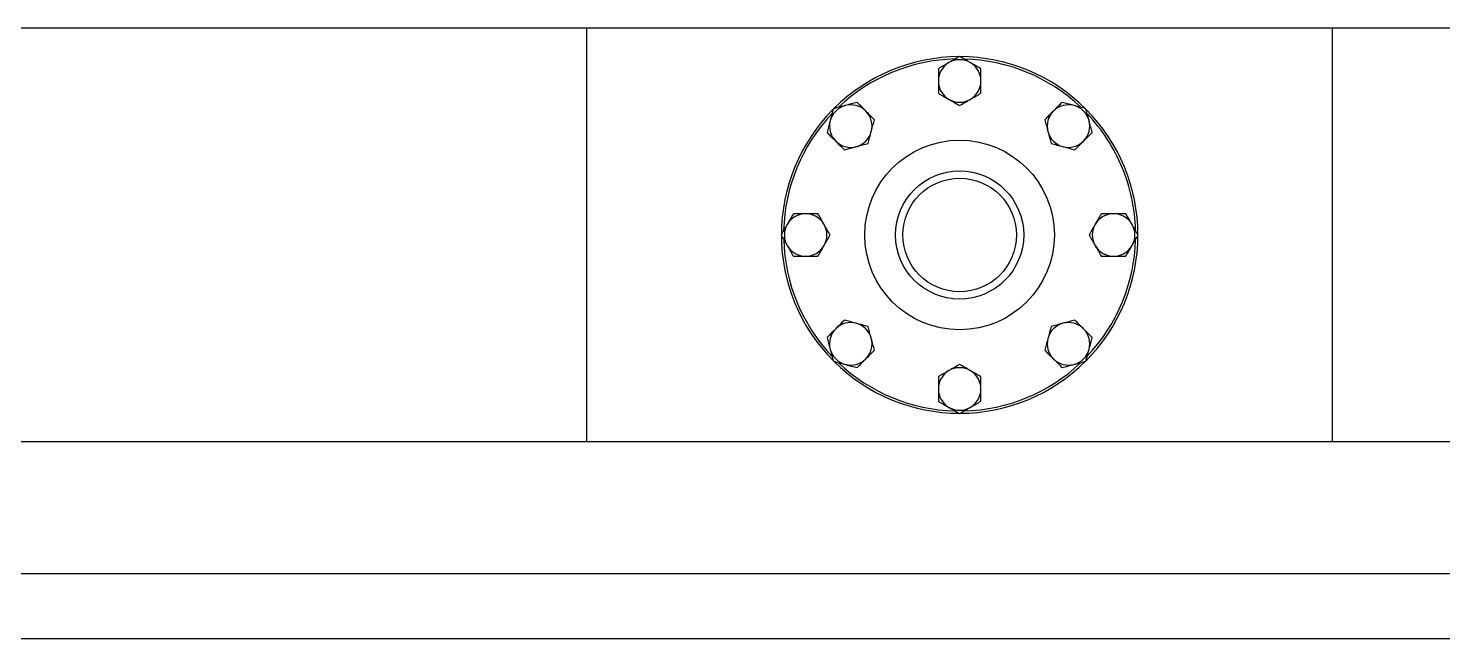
# Model space of a CAD drawing. Header units: inches. Extents: x 0.9 to 37.1, y -8.4 to 11.7.
# Drawn here: x 9.6791 to 10.1336, y 7.2959 to 7.4921 of the extents above; entities that cross this region are included whole.
import ezdxf

# ---------------------------------------------------------------- set-up
doc = ezdxf.new("R2010")
doc.units = ezdxf.units.IN
doc.header["$MEASUREMENT"] = 0

msp = doc.modelspace()

# ---------------------------------------------------------------- linework, layer by layer
at = {"color": 7, "linetype": 'Continuous', "lineweight": 25}
for p, q in [((9.858616356486879, 7.492065021404454), (9.633616356486879, 7.492065021404454)), ((10.09819968982021, 7.492065021404431), (9.858616356486879, 7.492065021404431)), ((9.858616356486879, 7.425658771404454), (9.858616356486879, 7.492065021404454)), ((9.858616356486879, 7.359252521404431), (9.858616356486879, 7.492065021404431)), ((10.19377260648688, 7.492065021404442), (10.09819968982021, 7.492065021404445)), ((10.09819968982021, 7.359252521404431), (10.09819968982021, 7.492065021404431)), ((9.858616356486879, 7.359252521404454), (9.858616356486879, 7.425658771404454)), ((9.633616356486879, 7.359252521404454), (9.858616356486879, 7.359252521404454)), ((9.858616356486879, 7.359252521404431), (10.09819968982021, 7.359252521404431)), ((10.09819968982021, 7.359252521404444), (10.19377260648688, 7.359252521404443)), ((10.16378604286049, 7.316775897388684), (8.86907167011327, 7.316775897388684)), ((10.15861635648688, 7.29594256405535), (8.874241356486884, 7.29594256405535))]:
    msp.add_line(p, q, dxfattribs=at)
for radius in [0.03046874999999966, 0.02058187053800041, 0.01822916666666523]:
    msp.add_circle((9.978408023153547, 7.425658771404431), radius, dxfattribs=at)
for centre, radius, start, end in [((9.978408023153547, 7.425658771404431), 0.05729166666666732, 90.23318464295991, 134.7394185400009), ((9.978408023153547, 7.425658771404431), 0.05656167979002667, 91.47562554522406, 133.4596596863277), ((9.978408023153547, 7.475137938071096), 0.006833333333333953, 60.00000000000129, 120.0000000000116), ((9.978408023153547, 7.425658771404431), 0.05729166666666675, 45.18830144895448, 89.74936010981259), ((9.978408023153547, 7.425658771404431), 0.0565616797900264, 46.52268397941067, 88.42044468870465), ((9.978408023153547, 7.475137938071096), 0.006833333333334579, 120.0000000000116, 180), ((9.978408023153547, 7.475137938071096), 0.006833333333333065, 0, 60.00000000000129), ((9.978408023153547, 7.475137938071096), 0.006833333333334579, 180, 239.9999999999891), ((9.978408023153547, 7.475137938071096), 0.006833333333333065, 299.9999999999995, 0), ((9.978408023153547, 7.475137938071096), 0.006833333333333953, 239.9999999999891, 299.9999999999995), ((9.978408023153547, 7.425658771404431), 0.05729166666666769, 135.2571816672288, 179.7535383308726), ((9.978408023153547, 7.425658771404431), 0.05656167979002737, 136.5477547677139, 178.5505347795086), ((9.943420968876085, 7.46064582568189), 0.006833333333332834, 104.9999999999921, 164.9999999999969), ((9.943420968876085, 7.46064582568189), 0.006833333333335095, 44.99999999998428, 104.9999999999921), ((9.943420968876085, 7.46064582568189), 0.006833333333335095, 345.0000000000053, 44.99999999998428), ((10.013395077431, 7.46064582568189), 0.00683333333333478, 135.0000000000052, 194.9999999999962), ((10.013395077431, 7.46064582568189), 0.006833333333333839, 75.00000000000891, 135.0000000000052), ((10.013395077431, 7.46064582568189), 0.006833333333333262, 15.00000000000317, 75.00000000000891), ((9.978408023153547, 7.425658771404431), 0.05729166666666599, 0.148107606698369, 44.78589844930206), ((9.978408023153547, 7.425658771404431), 0.05656167979002524, 22.50000000001959, 43.42421540811495), ((9.943420968876085, 7.46064582568189), 0.006833333333332897, 164.9999999999969, 225.0000000000087), ((9.943420968876085, 7.46064582568189), 0.00683333333333478, 285.0000000000207, 345.0000000000053), ((10.013395077431, 7.46064582568189), 0.00683333333333478, 194.9999999999962, 254.9999999999953), ((10.013395077431, 7.46064582568189), 0.006833333333332269, 314.9999999999982, 15.00000000000317), ((9.943420968876085, 7.46064582568189), 0.006833333333334183, 225.0000000000087, 285.0000000000207), ((10.013395077431, 7.46064582568189), 0.006833333333333722, 254.9999999999953, 314.9999999999982), ((9.978408023153547, 7.425658771404431), 0.0565616797900256, 1.554508334773124, 22.50000000001959), ((9.92892885648688, 7.425658771404431), 0.00683333333333345, 90, 150.0000000000031), ((9.92892885648688, 7.425658771404431), 0.006833333333332803, 30.00000000000436, 90), ((10.02788718982021, 7.425658771404432), 0.006833333333333247, 90, 149.9999999999957), ((10.02788718982021, 7.425658771404432), 0.006833333333333672, 30.00000000000012, 90), ((9.92892885648688, 7.425658771404431), 0.006833333333333672, 150.0000000000031, 210.0000000000009), ((9.92892885648688, 7.425658771404431), 0.006833333333332133, 329.9999999999932, 30.00000000000436), ((10.02788718982021, 7.425658771404432), 0.006833333333331911, 149.9999999999957, 210.000000000005), ((10.02788718982021, 7.425658771404432), 0.006833333333333672, 330.0000000000039, 30.00000000000012), ((9.978408023153547, 7.425658771404431), 0.05729166666666862, 180.258144651846, 224.7894617272967), ((9.978408023153547, 7.425658771404431), 0.05656167979002698, 181.5816413912902, 223.4672577050276), ((9.978408023153547, 7.425658771404431), 0.05729166666666617, 315.162380361818, 359.8553289600194), ((9.978408023153547, 7.425658771404431), 0.05656167979002483, 316.4494652204917, 358.4677235533311), ((9.92892885648688, 7.425658771404431), 0.006833333333334135, 210.0000000000009, 270.0000000000008), ((9.92892885648688, 7.425658771404431), 0.006833333333334135, 270.0000000000008, 329.9999999999932), ((10.02788718982021, 7.425658771404432), 0.006833333333333247, 210.000000000005, 270.0000000000008), ((10.02788718982021, 7.425658771404432), 0.00683333333333345, 270.0000000000008, 330.0000000000039), ((9.943420968876088, 7.390671717126972), 0.006833333333334894, 135.000000000008, 194.9999999999998), ((9.943420968876088, 7.390671717126972), 0.006833333333333525, 75.0000000000069, 135.000000000008), ((9.943420968876088, 7.390671717126972), 0.006833333333332405, 15.00000000000317, 75.0000000000069), ((10.013395077431, 7.390671717126973), 0.006833333333333722, 105.0000000000055, 165.0000000000007), ((10.013395077431, 7.390671717126973), 0.006833333333333722, 45.00000000000271, 105.0000000000055), ((10.013395077431, 7.390671717126973), 0.006833333333333064, 345.0000000000015, 45.00000000000271), ((9.943420968876088, 7.390671717126972), 0.006833333333332897, 314.999999999993, 15.00000000000317), ((10.013395077431, 7.390671717126973), 0.006833333333334153, 165.0000000000007, 224.9999999999981), ((9.943420968876088, 7.390671717126972), 0.006833333333334894, 194.9999999999998, 254.9999999999809), ((10.013395077431, 7.390671717126973), 0.006833333333333262, 284.9999999999919, 345.0000000000015), ((9.978408023153547, 7.425658771404431), 0.0572916666666686, 225.2336657744041, 269.8451703797112), ((9.978408023153547, 7.425658771404431), 0.05656167979002721, 226.571765304214, 268.421048410637), ((9.943420968876088, 7.390671717126972), 0.006833333333334183, 254.9999999999809, 314.999999999993), ((9.978408023153547, 7.376179604737766), 0.006833333333334579, 120.0000000000135, 180), ((9.978408023153547, 7.376179604737766), 0.006833333333333569, 59.99999999999942, 120.0000000000135), ((9.978408023153547, 7.425658771404431), 0.0572916666666667, 270.1810350008367, 314.8111845715183), ((9.978408023153547, 7.425658771404431), 0.05656167979002598, 271.5116439316604, 313.4232735478624), ((9.978408023153547, 7.376179604737766), 0.006833333333332803, 0, 59.99999999999942), ((10.013395077431, 7.390671717126973), 0.006833333333334153, 224.9999999999981, 284.9999999999919), ((9.978408023153547, 7.376179604737766), 0.006833333333334579, 180, 239.9999999999891), ((9.978408023153547, 7.376179604737766), 0.006833333333333065, 299.9999999999995, 0), ((9.978408023153547, 7.376179604737766), 0.006833333333333953, 239.9999999999891, 299.9999999999995)]:
    msp.add_arc(centre, radius, start, end, dxfattribs=at)
for points, knots in [([(9.978408023153547, 7.483028391750022), (9.977853141466383, 7.482708030658571), (9.976733204502878, 7.482061434751215), (9.9755754781159, 7.481393021110046), (9.974991356486878, 7.48105577833029)], [0, 0, 0, 0, 0.4954579634770072, 1, 1, 1, 1]), ([(9.981824689820213, 7.48105577833029), (9.98174368567719, 7.481102546094071), (9.981130377732256, 7.481456639601173), (9.979974034810203, 7.482124254498496), (9.978933206091233, 7.482725177239574), (9.978408023153547, 7.483028391750022)], [0, 0, 0, 0, 0.0701057182032471, 0.5307925293049188, 1, 1, 1, 1]), ([(9.974991356486878, 7.48105577833029), (9.974910352343855, 7.481009010566511), (9.974297044398922, 7.480654917059408), (9.973140701476868, 7.479987302162085), (9.972099872757902, 7.479386379421008), (9.971574689820212, 7.479083164910559)], [0, 0, 0, 0, 0.07010571820324711, 0.5307925293049175, 1, 1, 1, 1]), ([(9.971574689820212, 7.479083164910559), (9.971574689820212, 7.478591929734122), (9.971574689820212, 7.477604816438305), (9.971574689820212, 7.476278630791726), (9.971574689820212, 7.475451888412024), (9.971574689820212, 7.475137938071096)], [0, 0, 0, 0, 0.3805934879738661, 0.7647841813874847, 1, 1, 1, 1]), ([(9.985241356486878, 7.479083164910559), (9.984686474799718, 7.47940352600201), (9.98356653783621, 7.480050121909366), (9.982408811449234, 7.480718535550535), (9.981824689820213, 7.48105577833029)], [0, 0, 0, 0, 0.4954579634770084, 1, 1, 1, 1]), ([(9.985241356486878, 7.475137938071096), (9.985241356486878, 7.475451888406663), (9.985241356486878, 7.476273374295602), (9.985241356486878, 7.477599616803872), (9.985241356486878, 7.478586806886467), (9.985241356486878, 7.479083164910559)], [0, 0, 0, 0, 0.2352153999993363, 0.6154671935981791, 1, 1, 1, 1]), ([(9.971574689820212, 7.475137938071096), (9.971574689820212, 7.474617961196195), (9.971574689820212, 7.47357023300618), (9.971574689820212, 7.472255491137505), (9.971574689820212, 7.471469760502647), (9.971574689820212, 7.471192711231635)], [0, 0, 0, 0, 0.3894480145147163, 0.7847188654868438, 1, 1, 1, 1]), ([(9.985241356486878, 7.471192711231635), (9.985241356486878, 7.471469761521861), (9.98524135648688, 7.472248439009689), (9.985241356486878, 7.473562892642368), (9.985241356486878, 7.474610635094527), (9.985241356486878, 7.475137938071096)], [0, 0, 0, 0, 0.2152816572951844, 0.6050705810156057, 1, 1, 1, 1]), ([(9.945463168562693, 7.468267418671501), (9.944844278458751, 7.468101587567946), (9.943595151086576, 7.467766884897328), (9.942303875089276, 7.467420888536647), (9.941652372067885, 7.467246318828199)], [0, 0, 0, 0, 0.4954579634770035, 1, 1, 1, 1]), ([(9.948252865214195, 7.465477722019997), (9.94803086880296, 7.465699718431233), (9.94744999056024, 7.46628059667395), (9.946512195489149, 7.467218391745045), (9.945814146687423, 7.467916440546769), (9.945463168562693, 7.468267418671501)], [0, 0, 0, 0, 0.2352153999993319, 0.6154671935981828, 1, 1, 1, 1]), ([(9.971574689820212, 7.471192711231635), (9.972129571507374, 7.470872350140183), (9.973249508470879, 7.470225754232828), (9.974407234857855, 7.469557340591659), (9.974991356486878, 7.469220097811903)], [0, 0, 0, 0, 0.4954579634770059, 1, 1, 1, 1]), ([(9.974991356486878, 7.469220097811903), (9.9750723606299, 7.469173330048124), (9.975685668574833, 7.46881923654102), (9.976842011496887, 7.468151621643697), (9.977882840215857, 7.46755069890262), (9.978408023153547, 7.467247484392173)], [0, 0, 0, 0, 0.07010571820324794, 0.5307925293049183, 1, 1, 1, 1]), ([(9.978408023153547, 7.467247484392173), (9.978962904840706, 7.467567845483623), (9.980082841804212, 7.468214441390979), (9.98124056819119, 7.468882855032149), (9.981824689820213, 7.469220097811903)], [0, 0, 0, 0, 0.4954579634770072, 1, 1, 1, 1]), ([(9.981824689820213, 7.469220097811903), (9.981905693963235, 7.469266865575683), (9.982519001908168, 7.469620959082786), (9.983675344830221, 7.47028857398011), (9.98471617354919, 7.470889496721187), (9.985241356486878, 7.471192711231635)], [0, 0, 0, 0, 0.07010571820324665, 0.5307925293049185, 1, 1, 1, 1]), ([(10.0113528777444, 7.468267418671502), (10.01100552201998, 7.467920062947085), (10.01030752751471, 7.467222068441814), (10.0093697726509, 7.466284313578005), (10.00878517750792, 7.465699718435024), (10.0085631810929, 7.465477722019998)], [0, 0, 0, 0, 0.380593487973874, 0.7647841813874837, 1, 1, 1, 1]), ([(10.0151636742392, 7.467246318828199), (10.01507332585746, 7.467270527604125), (10.01438926973059, 7.467453819890896), (10.01309953678791, 7.467799402791339), (10.01193864319749, 7.46811046329139), (10.0113528777444, 7.468267418671502)], [0, 0, 0, 0, 0.07010571820325394, 0.5307925293049163, 1, 1, 1, 1]), ([(9.937841575573081, 7.466225218984896), (9.937675744469525, 7.465606328880955), (9.937341041798907, 7.464357201508779), (9.936995045438225, 7.463065925511481), (9.936820475729778, 7.46241442249009)], [0, 0, 0, 0, 0.4954579634770105, 1, 1, 1, 1]), ([(9.941652372067885, 7.467246318828199), (9.941562023686142, 7.467222110052273), (9.940877967559276, 7.467038817765501), (9.939588234616597, 7.466693234865058), (9.938427341026175, 7.466382174365007), (9.937841575573081, 7.466225218984896)], [0, 0, 0, 0, 0.0701057182032323, 0.5307925293049177, 1, 1, 1, 1]), ([(9.951042561865696, 7.462688025368495), (9.950846657726748, 7.462883929507444), (9.950296049594748, 7.463434537639444), (9.949366590517526, 7.464363996716667), (9.948625724724668, 7.465104862509525), (9.948252865214195, 7.465477722019997)], [0, 0, 0, 0, 0.2152816572951819, 0.6050705810156066, 1, 1, 1, 1]), ([(10.0085631810929, 7.465477722019998), (10.00819550191859, 7.465110042845695), (10.00745464621059, 7.464369187137695), (10.00652498331974, 7.463439524246844), (10.00596938785965, 7.46288392878675), (10.00577348444139, 7.462688025368496)], [0, 0, 0, 0, 0.3894480145147268, 0.7847188654868472, 0.9999999999999999, 0.9999999999999999, 0.9999999999999999, 0.9999999999999999]), ([(10.01897447073401, 7.466225218984897), (10.01835558063007, 7.466391050088451), (10.01710645325789, 7.46672575275907), (10.0158151772606, 7.467071749119752), (10.0151636742392, 7.467246318828199)], [0, 0, 0, 0, 0.4954579634770021, 1, 1, 1, 1]), ([(10.01999557057731, 7.462414422490091), (10.01997136180139, 7.462504770871837), (10.01978806951461, 7.463188826998701), (10.01944248661417, 7.46447855994138), (10.01913142611412, 7.465639453531802), (10.01897447073401, 7.466225218984897)], [0, 0, 0, 0, 0.0701057182032446, 0.5307925293049207, 1, 1, 1, 1]), ([(9.936820475729778, 7.46241442249009), (9.93679626695385, 7.462324074108345), (9.93661297466708, 7.46164001798148), (9.936267391766638, 7.460350285038801), (9.935956331266587, 7.45918939144838), (9.935799375886475, 7.458603625995285)], [0, 0, 0, 0, 0.07010571820324903, 0.5307925293049187, 1, 1, 1, 1]), ([(9.949000362179092, 7.455066432378883), (9.949166193282649, 7.455685322482825), (9.949500895953264, 7.456934449855), (9.949846892313948, 7.458225725852299), (9.950021462022395, 7.458877228873689)], [0, 0, 0, 0, 0.4954579634770099, 1, 1, 1, 1]), ([(9.950021462022395, 7.458877228873689), (9.950045670798321, 7.458967577255434), (9.950228963085092, 7.459651633382299), (9.950574545985534, 7.460941366324978), (9.950885606485587, 7.462102259915399), (9.951042561865696, 7.462688025368495)], [0, 0, 0, 0, 0.07010571820324797, 0.5307925293049188, 1, 1, 1, 1]), ([(10.00577348444139, 7.462688025368496), (10.00593931554495, 7.462069135264555), (10.00627401821557, 7.46082000789238), (10.00662001457625, 7.45952873189508), (10.00679458428469, 7.45887722887369)], [0, 0, 0, 0, 0.4954579634770071, 1, 1, 1, 1]), ([(10.00679458428469, 7.45887722887369), (10.00681879306062, 7.458786880491944), (10.00700208534739, 7.45810282436508), (10.00734766824784, 7.456813091422401), (10.00765872874789, 7.45565219783198), (10.007815684128, 7.455066432378884)], [0, 0, 0, 0, 0.07010571820324474, 0.5307925293049195, 1, 1, 1, 1]), ([(10.02101667042061, 7.458603625995286), (10.02085083931706, 7.459222516099227), (10.02051613664644, 7.460471643471402), (10.02017014028576, 7.461762919468701), (10.01999557057731, 7.462414422490091)], [0, 0, 0, 0, 0.4954579634770083, 1, 1, 1, 1]), ([(9.935799375886475, 7.458603625995285), (9.936146731610892, 7.458256270270869), (9.936844726116163, 7.457558275765598), (9.93778248097997, 7.456620520901788), (9.938367076122955, 7.456035925758807), (9.938589072537978, 7.455813929343782)], [0, 0, 0, 0, 0.3805934879738745, 0.7647841813874827, 1, 1, 1, 1]), ([(9.938589072537978, 7.455813929343782), (9.938956751712283, 7.455446250169478), (9.939697607420282, 7.454705394461479), (9.940627270311131, 7.453775731570628), (9.941182865771225, 7.453220136110534), (9.94137876918948, 7.453024232692279)], [0, 0, 0, 0, 0.3894480145147207, 0.7847188654868351, 1, 1, 1, 1]), ([(9.945189565684288, 7.454045332535581), (9.945279914066031, 7.454069541311507), (9.945963970192897, 7.454252833598279), (9.947253703135576, 7.454598416498721), (9.948414596725996, 7.454909476998773), (9.949000362179092, 7.455066432378883)], [0, 0, 0, 0, 0.07010571820323189, 0.5307925293049162, 1, 1, 1, 1]), ([(10.007815684128, 7.455066432378884), (10.00843457423194, 7.454900601275329), (10.00968370160411, 7.454565898604711), (10.01097497760141, 7.45421990224403), (10.0116264806228, 7.454045332535582)], [0, 0, 0, 0, 0.4954579634770031, 1, 1, 1, 1]), ([(10.01543727711761, 7.453024232692279), (10.01563318125656, 7.453220136831228), (10.01618378938856, 7.453770744963229), (10.01711324846578, 7.454700204040451), (10.01785411425864, 7.455441069833311), (10.01822697376911, 7.455813929343783)], [0, 0, 0, 0, 0.2152816572951808, 0.6050705810156065, 1, 1, 1, 1]), ([(10.01822697376911, 7.455813929343783), (10.01844897018035, 7.456035925755018), (10.01902984842306, 7.456616803997735), (10.01996764349416, 7.45755459906883), (10.02066569229588, 7.458252647870554), (10.02101667042061, 7.458603625995286)], [0, 0, 0, 0, 0.2352153999993352, 0.615467193598177, 1, 1, 1, 1]), ([(9.94137876918948, 7.453024232692279), (9.941997659293422, 7.453190063795834), (9.943246786665597, 7.453524766466451), (9.944538062662897, 7.453870762827133), (9.945189565684288, 7.454045332535581)], [0, 0, 0, 0, 0.4954579634770017, 1, 1, 1, 1]), ([(10.0116264806228, 7.454045332535582), (10.01171682900455, 7.454021123759656), (10.01240088513141, 7.453837831472885), (10.01369061807409, 7.453492248572442), (10.01485151166451, 7.45318118807239), (10.01543727711761, 7.453024232692279)], [0, 0, 0, 0, 0.07010571820325426, 0.5307925293049175, 1, 1, 1, 1]), ([(9.924983629647418, 7.432492104737764), (9.924663268555966, 7.431937223050603), (9.92401667264861, 7.430817286087097), (9.92334825900744, 7.42965955970012), (9.923011016227687, 7.429075438071098)], [0, 0, 0, 0, 0.4954579634770042, 1, 1, 1, 1]), ([(9.92892885648688, 7.432492104737764), (9.928614906151314, 7.432492104737764), (9.927793420262374, 7.432492104737764), (9.926467177754105, 7.432492104737764), (9.92547998767151, 7.432492104737764), (9.924983629647418, 7.432492104737764)], [0, 0, 0, 0, 0.235215399999334, 0.6154671935981663, 1, 1, 1, 1]), ([(9.932874083326343, 7.432492104737764), (9.932597033036116, 7.432492104737764), (9.931818355548288, 7.432492104737764), (9.930503901915609, 7.432492104737764), (9.929456159463449, 7.432492104737764), (9.92892885648688, 7.432492104737764)], [0, 0, 0, 0, 0.2152816572951772, 0.6050705810156155, 1, 1, 1, 1]), ([(9.934846696746073, 7.429075438071098), (9.934799928982294, 7.42915644221412), (9.93444583547519, 7.429769750159053), (9.933778220577869, 7.430926093081107), (9.93317729783679, 7.431966921800075), (9.932874083326343, 7.432492104737764)], [0, 0, 0, 0, 0.07010571820324091, 0.53079252930491, 1, 1, 1, 1]), ([(10.02394196298075, 7.432492104737765), (10.0236216018893, 7.431937223050604), (10.02297500598194, 7.430817286087098), (10.02230659234077, 7.42965955970012), (10.02196934956102, 7.429075438071099)], [0, 0, 0, 0, 0.4954579634770075, 0.9999999999999999, 0.9999999999999999, 0.9999999999999999, 0.9999999999999999]), ([(10.02788718982021, 7.432492104737765), (10.02736721294531, 7.432492104737765), (10.02631948475529, 7.432492104737765), (10.02500474288662, 7.432492104737765), (10.02421901225176, 7.432492104737765), (10.02394196298075, 7.432492104737765)], [0, 0, 0, 0, 0.3894480145147208, 0.7847188654868514, 1, 1, 1, 1]), ([(10.03183241665967, 7.432492104737765), (10.03134118148323, 7.432492104737765), (10.03035406818742, 7.432492104737765), (10.02902788254084, 7.432492104737765), (10.02820114016114, 7.432492104737765), (10.02788718982021, 7.432492104737765)], [0, 0, 0, 0, 0.3805934879738623, 0.764784181387484, 1, 1, 1, 1]), ([(10.0338050300794, 7.429075438071099), (10.03375826231562, 7.429156442214122), (10.03340416880852, 7.429769750159054), (10.0327365539112, 7.430926093081108), (10.03213563117012, 7.431966921800077), (10.03183241665967, 7.432492104737765)], [0, 0, 0, 0, 0.070105718203241, 0.5307925293049198, 1, 1, 1, 1]), ([(9.923011016227687, 7.429075438071098), (9.922964248463906, 7.428994433928075), (9.922610154956804, 7.428381125983142), (9.92194254005948, 7.427224783061089), (9.921341617318404, 7.42618395434212), (9.921038402807955, 7.425658771404431)], [0, 0, 0, 0, 0.07010571820325491, 0.5307925293049227, 1, 1, 1, 1]), ([(9.936819310165804, 7.425658771404431), (9.936498949074354, 7.426213653091592), (9.935852353166998, 7.427333590055099), (9.935183939525828, 7.428491316442075), (9.934846696746073, 7.429075438071098)], [0, 0, 0, 0, 0.495457963477009, 1, 1, 1, 1]), ([(10.02196934956102, 7.429075438071099), (10.02192258179724, 7.428994433928075), (10.02156848829014, 7.428381125983142), (10.02090087339281, 7.427224783061089), (10.02029995065173, 7.426183954342121), (10.01999673614129, 7.425658771404432)], [0, 0, 0, 0, 0.07010571820324289, 0.5307925293049153, 1, 1, 1, 1]), ([(10.03577764349914, 7.425658771404432), (10.03545728240768, 7.426213653091594), (10.03481068650033, 7.427333590055099), (10.03414227285916, 7.428491316442076), (10.0338050300794, 7.429075438071099)], [0, 0, 0, 0, 0.4954579634770082, 1, 1, 1, 1]), ([(9.921038402807955, 7.425658771404431), (9.921358763899406, 7.42510388971727), (9.922005359806763, 7.423983952753764), (9.922673773447931, 7.422826226366786), (9.923011016227687, 7.422242104737764)], [0, 0, 0, 0, 0.4954579634770082, 1, 1, 1, 1]), ([(9.934846696746073, 7.422242104737764), (9.934893464509853, 7.422323108880788), (9.935247558016957, 7.42293641682572), (9.935915172914278, 7.424092759747774), (9.936516095655357, 7.425133588466743), (9.936819310165804, 7.425658771404431)], [0, 0, 0, 0, 0.07010571820324288, 0.5307925293049152, 1, 1, 1, 1]), ([(10.01999673614129, 7.425658771404432), (10.02031709723274, 7.425103889717271), (10.02096369314009, 7.423983952753765), (10.02163210678126, 7.422826226366787), (10.02196934956102, 7.422242104737766)], [0, 0, 0, 0, 0.495457963477009, 1, 1, 1, 1]), ([(10.0338050300794, 7.422242104737766), (10.03385179784319, 7.422323108880788), (10.03420589135029, 7.422936416825721), (10.03487350624761, 7.424092759747775), (10.03547442898869, 7.425133588466743), (10.03577764349914, 7.425658771404432)], [0, 0, 0, 0, 0.07010571820324431, 0.5307925293049174, 1, 1, 1, 1]), ([(9.923011016227687, 7.422242104737764), (9.923057783991464, 7.422161100594742), (9.92341187749857, 7.421547792649809), (9.924079492395892, 7.420391449727755), (9.924680415136969, 7.419350621008786), (9.924983629647418, 7.418825438071098)], [0, 0, 0, 0, 0.0701057182032409, 0.5307925293049089, 1, 1, 1, 1]), ([(9.924983629647418, 7.418825438071098), (9.925474864823855, 7.418825438071098), (9.926461978119672, 7.418825438071098), (9.92778816376625, 7.418825438071098), (9.928614906145953, 7.418825438071098), (9.92892885648688, 7.418825438071098)], [0, 0, 0, 0, 0.3805934879738709, 0.7647841813874788, 1, 1, 1, 1]), ([(9.92892885648688, 7.418825438071098), (9.929448833361782, 7.418825438071098), (9.930496561551795, 7.418825438071098), (9.931811303420472, 7.418825438071098), (9.93259703405533, 7.418825438071098), (9.932874083326343, 7.418825438071098)], [0, 0, 0, 0, 0.3894480145147123, 0.7847188654868341, 1, 1, 1, 1]), ([(9.932874083326343, 7.418825438071098), (9.933194444417794, 7.419380319758259), (9.933841040325149, 7.420500256721764), (9.934509453966317, 7.421657983108743), (9.934846696746073, 7.422242104737764)], [0, 0, 0, 0, 0.4954579634770076, 1, 1, 1, 1]), ([(10.02196934956102, 7.422242104737766), (10.0220161173248, 7.422161100594742), (10.0223702108319, 7.421547792649809), (10.02303782572922, 7.420391449727756), (10.0236387484703, 7.419350621008787), (10.02394196298075, 7.418825438071099)], [0, 0, 0, 0, 0.07010571820324102, 0.530792529304921, 1, 1, 1, 1]), ([(10.02394196298075, 7.418825438071099), (10.02421901327098, 7.418825438071099), (10.0249976907588, 7.418825438071099), (10.02631214439148, 7.418825438071099), (10.02735988684364, 7.418825438071099), (10.02788718982021, 7.418825438071099)], [0, 0, 0, 0, 0.2152816572951944, 0.6050705810156016, 1, 1, 1, 1]), ([(10.02788718982021, 7.418825438071099), (10.02820114015578, 7.418825438071099), (10.02902262604472, 7.418825438071099), (10.03034886855298, 7.418825438071099), (10.03133605863558, 7.418825438071099), (10.03183241665967, 7.418825438071099)], [0, 0, 0, 0, 0.2352153999993392, 0.6154671935981799, 1, 1, 1, 1]), ([(10.03183241665967, 7.418825438071099), (10.03215277775112, 7.419380319758259), (10.03279937365848, 7.420500256721766), (10.03346778729965, 7.421657983108743), (10.0338050300794, 7.422242104737766)], [0, 0, 0, 0, 0.4954579634770097, 1, 1, 1, 1]), ([(9.93858907253798, 7.39550361346508), (9.938367076126744, 7.395281617053845), (9.937786197884027, 7.394700738811128), (9.936848402812933, 7.393762943740033), (9.936150354011207, 7.393064894938309), (9.935799375886477, 7.392713916813578)], [0, 0, 0, 0, 0.235215399999336, 0.6154671935981769, 1, 1, 1, 1]), ([(9.94137876918948, 7.398293310116584), (9.941182865050534, 7.398097405977634), (9.940632256918532, 7.397546797845633), (9.93970279784131, 7.396617338768412), (9.938961932048452, 7.395876472975552), (9.93858907253798, 7.39550361346508)], [0, 0, 0, 0, 0.2152816572951812, 0.6050705810156067, 1, 1, 1, 1]), ([(9.945189565684288, 7.397272210273281), (9.945099217302541, 7.397296419049207), (9.944415161175678, 7.397479711335977), (9.943125428232998, 7.397825294236421), (9.941964534642576, 7.398136354736472), (9.94137876918948, 7.398293310116584)], [0, 0, 0, 0, 0.07010571820323216, 0.5307925293049172, 1, 1, 1, 1]), ([(9.949000362179092, 7.396251110429978), (9.948381472075152, 7.396416941533533), (9.947132344702977, 7.396751644204151), (9.945841068705677, 7.397097640564833), (9.945189565684288, 7.397272210273281)], [0, 0, 0, 0, 0.4954579634770031, 0.9999999999999999, 0.9999999999999999, 0.9999999999999999, 0.9999999999999999]), ([(9.950021462022395, 7.392440313935174), (9.949997253246469, 7.392530662316918), (9.949813960959698, 7.393214718443783), (9.949468378059256, 7.394504451386462), (9.949157317559205, 7.395665344976883), (9.949000362179092, 7.396251110429978)], [0, 0, 0, 0, 0.07010571820324475, 0.5307925293049136, 1, 1, 1, 1]), ([(10.007815684128, 7.396251110429979), (10.00764985302444, 7.395632220326037), (10.00731515035383, 7.394383092953863), (10.00696915399315, 7.393091816956565), (10.0067945842847, 7.392440313935174)], [0, 0, 0, 0, 0.4954579634770077, 1, 1, 1, 1]), ([(10.0116264806228, 7.397272210273282), (10.01153613224106, 7.397248001497355), (10.01085207611419, 7.397064709210585), (10.00956234317152, 7.396719126310142), (10.00840144958109, 7.39640806581009), (10.007815684128, 7.396251110429979)], [0, 0, 0, 0, 0.0701057182032541, 0.5307925293049162, 1, 1, 1, 1]), ([(10.01543727711761, 7.398293310116584), (10.01481838701367, 7.398127479013029), (10.01356925964149, 7.397792776342412), (10.01227798364419, 7.397446779981729), (10.0116264806228, 7.397272210273282)], [0, 0, 0, 0, 0.4954579634770018, 1, 1, 1, 1]), ([(10.01822697376911, 7.395503613465081), (10.01785929459481, 7.395871292639384), (10.01711843888681, 7.396612148347384), (10.01618877599596, 7.397541811238234), (10.01563318053586, 7.398097406698328), (10.01543727711761, 7.398293310116584)], [0, 0, 0, 0, 0.3894480145147106, 0.7847188654868468, 1, 1, 1, 1]), ([(10.02101667042061, 7.392713916813578), (10.0206693146962, 7.393061272537994), (10.01997132019093, 7.393759267043266), (10.01903356532712, 7.394697021907074), (10.01844897018414, 7.395281617050056), (10.01822697376911, 7.395503613465081)], [0, 0, 0, 0, 0.3805934879738687, 0.7647841813874878, 1, 1, 1, 1]), ([(9.935799375886477, 7.392713916813578), (9.93596520699003, 7.392095026709637), (9.936299909660649, 7.390845899337461), (9.93664590602133, 7.389554623340162), (9.936820475729778, 7.388903120318772)], [0, 0, 0, 0, 0.4954579634770089, 0.9999999999999999, 0.9999999999999999, 0.9999999999999999, 0.9999999999999999]), ([(9.951042561865698, 7.388629517440368), (9.950876730762143, 7.389248407544308), (9.950542028091526, 7.390497534916483), (9.950196031730844, 7.391788810913782), (9.950021462022395, 7.392440313935174)], [0, 0, 0, 0, 0.4954579634770072, 1, 1, 1, 1]), ([(10.0067945842847, 7.392440313935174), (10.00677037550877, 7.392349965553429), (10.006587083222, 7.391665909426564), (10.00624150032156, 7.390376176483885), (10.0059304398215, 7.389215282893463), (10.00577348444139, 7.388629517440368)], [0, 0, 0, 0, 0.07010571820324239, 0.5307925293049166, 1, 1, 1, 1]), ([(10.01999557057731, 7.388903120318773), (10.02001977935324, 7.388993468700518), (10.02020307164001, 7.389677524827382), (10.02054865454045, 7.390967257770061), (10.0208597150405, 7.392128151360483), (10.02101667042061, 7.392713916813578)], [0, 0, 0, 0, 0.07010571820324345, 0.5307925293049165, 1, 1, 1, 1]), ([(9.936820475729778, 7.388903120318772), (9.936844684505704, 7.388812771937027), (9.937027976792475, 7.388128715810161), (9.937373559692919, 7.386838982867483), (9.937684620192968, 7.385678089277062), (9.937841575573081, 7.385092323823967)], [0, 0, 0, 0, 0.07010571820324492, 0.5307925293049186, 1, 1, 1, 1]), ([(9.948252865214195, 7.385839820788864), (9.948620544388499, 7.386207499963168), (9.949361400096498, 7.386948355671167), (9.950291062987349, 7.387878018562018), (9.950846658447443, 7.388433614022112), (9.951042561865698, 7.388629517440368)], [0, 0, 0, 0, 0.3894480145147109, 0.7847188654868475, 1, 1, 1, 1]), ([(10.00577348444139, 7.388629517440368), (10.00596938858034, 7.388433613301419), (10.00651999671234, 7.387883005169417), (10.00744945578957, 7.386953546092196), (10.00819032158242, 7.386212680299337), (10.0085631810929, 7.385839820788865)], [0, 0, 0, 0, 0.2152816572951781, 0.6050705810155967, 1, 1, 1, 1]), ([(10.01897447073401, 7.385092323823967), (10.01914030183756, 7.385711213927909), (10.01947500450818, 7.386960341300083), (10.01982100086887, 7.388251617297382), (10.01999557057731, 7.388903120318773)], [0, 0, 0, 0, 0.495457963477007, 1, 1, 1, 1]), ([(9.937841575573081, 7.385092323823967), (9.938460465677023, 7.384926492720412), (9.939709593049198, 7.384591790049793), (9.941000869046496, 7.384245793689112), (9.941652372067885, 7.384071223980664)], [0, 0, 0, 0, 0.495457963477013, 1, 1, 1, 1]), ([(9.941652372067885, 7.384071223980664), (9.941742720449632, 7.384047015204738), (9.942426776576497, 7.383863722917967), (9.943716509519174, 7.383518140017523), (9.944877403109595, 7.383207079517472), (9.945463168562693, 7.383050124137361)], [0, 0, 0, 0, 0.07010571820323186, 0.530792529304916, 0.9999999999999999, 0.9999999999999999, 0.9999999999999999, 0.9999999999999999]), ([(9.945463168562693, 7.383050124137361), (9.945810524287108, 7.383397479861777), (9.94650851879238, 7.384095474367049), (9.947446273656189, 7.385033229230857), (9.948030868799169, 7.385617824373838), (9.948252865214195, 7.385839820788864)], [0, 0, 0, 0, 0.3805934879738583, 0.7647841813874829, 1, 1, 1, 1]), ([(9.974991356486878, 7.382097444996958), (9.974910352343855, 7.382050677233179), (9.974297044398922, 7.381696583726076), (9.97314070147687, 7.381028968828753), (9.972099872757902, 7.380428046087676), (9.971574689820212, 7.380124831577228)], [0, 0, 0, 0, 0.07010571820322815, 0.5307925293049093, 1, 1, 1, 1]), ([(9.978408023153547, 7.384070058416691), (9.977853141466383, 7.383749697325239), (9.97673320450288, 7.383103101417884), (9.975575478115902, 7.382434687776715), (9.974991356486878, 7.382097444996958)], [0, 0, 0, 0, 0.4954579634769972, 1, 1, 1, 1]), ([(9.981824689820213, 7.382097444996958), (9.98174368567719, 7.382144212760739), (9.981130377732256, 7.382498306267842), (9.979974034810203, 7.383165921165165), (9.978933206091236, 7.383766843906242), (9.978408023153547, 7.384070058416691)], [0, 0, 0, 0, 0.07010571820324808, 0.5307925293049179, 1, 1, 1, 1]), ([(9.98524135648688, 7.380124831577228), (9.984686474799718, 7.380445192668679), (9.98356653783621, 7.381091788576034), (9.982408811449234, 7.381760202217204), (9.981824689820213, 7.382097444996958)], [0, 0, 0, 0, 0.4954579634770063, 1, 1, 1, 1]), ([(10.0085631810929, 7.385839820788865), (10.00878517750413, 7.38561782437763), (10.00936605574685, 7.385036946134912), (10.01030385081794, 7.384099151063818), (10.01100189961967, 7.383401102262093), (10.0113528777444, 7.383050124137363)], [0, 0, 0, 0, 0.2352153999993361, 0.615467193598177, 1, 1, 1, 1]), ([(10.0113528777444, 7.383050124137363), (10.01197176784834, 7.383215955240917), (10.01322089522052, 7.383550657911535), (10.01451217121781, 7.383896654272216), (10.0151636742392, 7.384071223980664)], [0, 0, 0, 0, 0.4954579634770037, 1, 1, 1, 1]), ([(10.0151636742392, 7.384071223980664), (10.01525402262095, 7.384095432756591), (10.01593807874782, 7.384278725043361), (10.01722781169049, 7.384624307943804), (10.01838870528091, 7.384935368443855), (10.01897447073401, 7.385092323823967)], [0, 0, 0, 0, 0.07010571820325454, 0.5307925293049179, 1, 1, 1, 1]), ([(9.971574689820212, 7.380124831577228), (9.971574689820212, 7.379847781287001), (9.971574689820212, 7.379069103799173), (9.971574689820212, 7.377754650166494), (9.971574689820212, 7.376706907714334), (9.971574689820212, 7.376179604737766)], [0, 0, 0, 0, 0.215281657295183, 0.6050705810156043, 1, 1, 1, 1]), ([(9.98524135648688, 7.376179604737766), (9.98524135648688, 7.376699581612668), (9.98524135648688, 7.377747309802682), (9.98524135648688, 7.379062051671358), (9.98524135648688, 7.379847782306216), (9.98524135648688, 7.380124831577228)], [0, 0, 0, 0, 0.3894480145147177, 0.7847188654868438, 1, 1, 1, 1]), ([(9.971574689820212, 7.376179604737766), (9.971574689820212, 7.375865654402199), (9.971574689820212, 7.37504416851326), (9.971574689820212, 7.373717926004991), (9.971574689820212, 7.372730735922396), (9.971574689820212, 7.372234377898303)], [0, 0, 0, 0, 0.2352153999993352, 0.6154671935981786, 1, 1, 1, 1]), ([(9.98524135648688, 7.372234377898303), (9.98524135648688, 7.37272561307474), (9.98524135648688, 7.373712726370558), (9.98524135648688, 7.375038912017136), (9.98524135648688, 7.375865654396838), (9.98524135648688, 7.376179604737766)], [0, 0, 0, 0, 0.3805934879738661, 0.7647841813874847, 1, 1, 1, 1]), ([(9.971574689820212, 7.372234377898303), (9.972129571507374, 7.371914016806852), (9.97324950847088, 7.371267420899496), (9.974407234857855, 7.370599007258328), (9.974991356486878, 7.370261764478572)], [0, 0, 0, 0, 0.4954579634770078, 1, 1, 1, 1]), ([(9.974991356486878, 7.370261764478572), (9.975072360629902, 7.370214996714791), (9.975685668574835, 7.369860903207689), (9.976842011496887, 7.369193288310366), (9.977882840215857, 7.368592365569289), (9.978408023153547, 7.368289151058841)], [0, 0, 0, 0, 0.07010571820324729, 0.5307925293049188, 1, 1, 1, 1]), ([(9.978408023153547, 7.368289151058841), (9.978962904840708, 7.368609512150291), (9.980082841804213, 7.369256108057647), (9.98124056819119, 7.369924521698817), (9.981824689820213, 7.370261764478572)], [0, 0, 0, 0, 0.4954579634770077, 0.9999999999999999, 0.9999999999999999, 0.9999999999999999, 0.9999999999999999]), ([(9.981824689820213, 7.370261764478572), (9.981905693963235, 7.370308532242351), (9.98251900190817, 7.370662625749455), (9.983675344830221, 7.371330240646778), (9.98471617354919, 7.371931163387854), (9.98524135648688, 7.372234377898303)], [0, 0, 0, 0, 0.07010571820324692, 0.5307925293049174, 1, 1, 1, 1])]:
    msp.add_open_spline(points, degree=3, knots=knots, dxfattribs=at)

doc.saveas('drawing.dxf')
